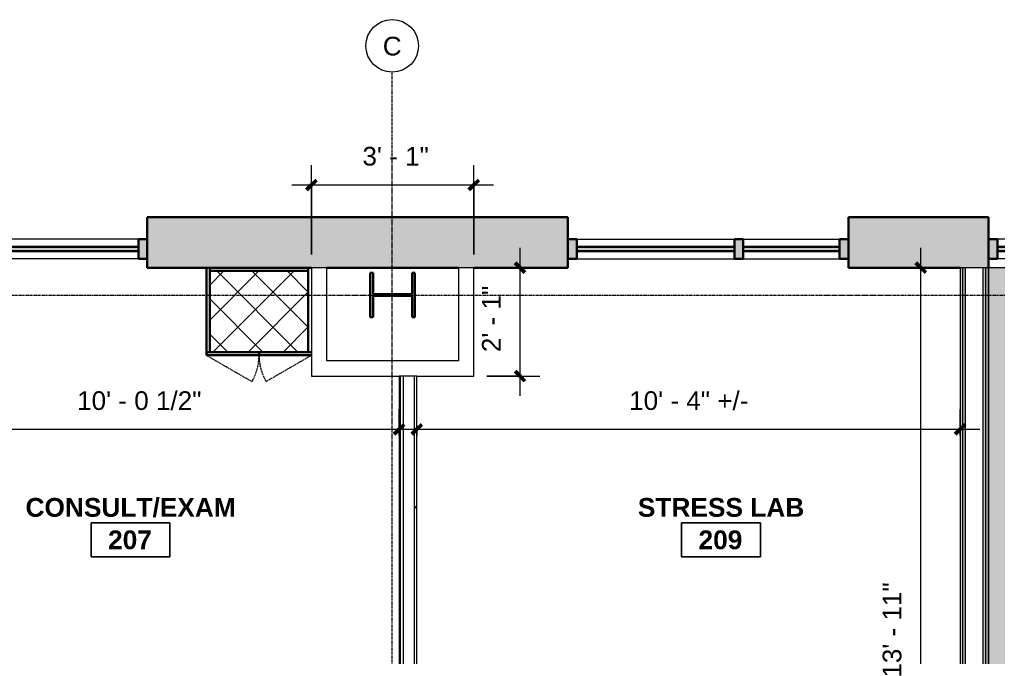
# Model space of a CAD drawing. Header units: inches. Extents: x 889 to 2667, y -546 to 1725.
# Drawn here: x 2240.9 to 2464.1, y 1579.6 to 1724.9 of the extents above; entities that cross this region are included whole.
import ezdxf

# ---------------------------------------------------------------- set-up
doc = ezdxf.new("R2010")
doc.units = ezdxf.units.IN
doc.header["$MEASUREMENT"] = 0
doc.linetypes.add('Grid Line 1_2_', pattern=[0.875, 0.5, -0.125, 0.125, -0.125])
doc.linetypes.add('Hidden', pattern=[0.28125, 0.1875, -0.09375])
for name, color, linetype, lineweight in [('A-ANNO-DIMS', 211, 'Continuous', 9), ('A-ANNO-DIMS-48', 211, 'Continuous', 9), ('A-AREA-IDEN', 2, 'Continuous', 9), ('A-DETL', 90, 'Continuous', 9), ('A-DETL-GENF', 92, 'Continuous', 9), ('A-GLAZ-CURT', 52, 'Continuous', 18), ('A-GLAZ-CWMG', 51, 'Continuous', 18), ('A-WALL', 113, 'Continuous', 13), ('A-WALL-PATT', 111, 'Continuous', 18), ('I-WALL', 2, 'Continuous', 18), ('Q-CASE', 31, 'Continuous', 9), ('S-COLS', 52, 'Continuous', 18), ('S-GRID', 1, 'Continuous', 9), ('S-GRID-IDEN', 1, 'Continuous', 9)]:
    doc.layers.add(name, color=color, linetype=linetype, lineweight=lineweight)
doc.styles.add('Swis721 Lt BT_2', font='swissl.ttf', dxfattribs={"height": 4.257319})
doc.styles.add('Swis721 Lt BT_B', font='', dxfattribs={"height": 4.291988})
doc.styles.get('Swis721 Lt BT_B').set_extended_font_data('Swis721 Lt BT', bold=True)
doc.dimstyles.new('OTJ_-_3_32__Linear__1_2__Tolerance', dxfattribs={"dimscale": 12, "dimtxt": 4.5, "dimasz": 0.1875, "dimexe": 0.375, "dimexo": 0.25, "dimgap": 0.25, "dimtad": 1, "dimdec": 1, "dimrnd": 0.5, "dimzin": 3, "dimdsep": 46, "dimlunit": 4, "dimtxsty": 'Swis721 Lt BT_2', "dimblk1": 'OBLIQUE', "dimblk2": 'OBLIQUE', "dimsah": 1, "dimcen": 0.09, "dimdle": 0.375, "dimazin": 0, "dimtfac": 1, "dimtdec": 4, "dimtix": 1, "dimtmove": 0, "dimatfit": 3, "dimfxl": 1, "dimtvp": 1, "dimfrac": 2, "dimtolj": 1, "dimtzin": 0, "dimarcsym": 2})
pattern_1 = [(0, (2422.376, 0), (15.36, 3.84), [0.634, -10.886, 0.634, -10.886, -61.44]), (0, (2422.376, 0), (15.36, 3.84), [-23.04, 0.634, -22.406, 0.634, -10.886, -26.88]), (0, (2422.376, 0), (15.36, 3.84), [-57.6, 0.634, -7.046, 0.634, -18.566]), (120, (2428.136, 1.92), (-11.0055376, 11.38215), [0.634, -10.886, 0.634, -10.886, -61.44]), (120, (2428.136, 1.92), (-11.0055376, 11.38215), [-23.04, 0.634, -22.406, 0.634, -10.886, -26.88]), (120, (2428.136, 1.92), (-11.0055376, 11.38215), [-57.6, 0.634, -7.046, 0.634, -18.566]), (240, (2430.056, 9.6), (-4.3544624, -15.22215), [0.634, -10.886, 0.634, -10.886, -61.44]), (240, (2430.056, 9.6), (-4.3544624, -15.22215), [-23.04, 0.634, -22.406, 0.634, -10.886, -26.88]), (240, (2430.056, 9.6), (-4.3544624, -15.22215), [-57.6, 0.634, -7.046, 0.634, -18.566])]

# ---------------------------------------------------------------- blocks, each defined once
blk = doc.blocks.new('System Panel - Glazed-4776487-FIRST FLOOR CONSTRUCTION')
at = {"layer": 'A-GLAZ-CURT'}
blk.add_hatch(color=250, dxfattribs=at).paths.add_polyline_path([(17.99, -0.5), (17.99, 0.5), (-17.99, 0.5), (-17.99, -0.5)], flags=0)
at = {"layer": 'A-GLAZ-CURT', "color": 135, "lineweight": 30}
for p, q in [((17.99, 0.5), (-17.99, 0.5)), ((-17.99, 0.5), (-17.99, -0.5)), ((17.99, -0.5), (17.99, 0.5)), ((-17.99, -0.5), (17.99, -0.5))]:
    blk.add_line(p, q, dxfattribs=at)
blk = doc.blocks.new('Rectangular Mullion - 2_ x 4_5_ rectangular-4776489-FIRST FLOOR CONSTRUCTION')
at = {"layer": 'A-GLAZ-CWMG'}
blk.add_hatch(color=250, dxfattribs=at).paths.add_polyline_path([(0, 2.25), (0, -2.25), (-2, -2.25), (-2, 2.25)], flags=0)
at = {"layer": 'A-GLAZ-CWMG', "color": 135, "lineweight": 30}
for p, q in [((-2, 2.25), (0, 2.25)), ((-2, -2.25), (-2, 2.25)), ((0, 2.25), (0, -2.25)), ((0, -2.25), (-2, -2.25))]:
    blk.add_line(p, q, dxfattribs=at)
blk = doc.blocks.new('Rectangular Mullion - 2_ x 4_5_ rectangular-4530407-FIRST FLOOR CONSTRUCTION')
at = {"layer": 'A-GLAZ-CWMG', "color": 55}
for p, q in [((-402.31, 1674.79), (-438.28, 1674.79)), ((-402.31, 1670.29), (-438.28, 1670.29))]:
    blk.add_line(p, q, dxfattribs=at)
blk = doc.blocks.new('System Panel - Glazed-V1-FIRST FLOOR CONSTRUCTION')
at = {"layer": 'A-GLAZ-CURT'}
blk.add_hatch(color=250, dxfattribs=at).paths.add_polyline_path([(11.01, -0.5), (11.01, 0.5), (-11.01, 0.5), (-11.01, -0.5)], flags=0)
at = {"layer": 'A-GLAZ-CURT', "color": 135, "lineweight": 30}
for p, q in [((11.01, 0.5), (-11.01, 0.5)), ((-11.01, 0.5), (-11.01, -0.5)), ((11.01, -0.5), (11.01, 0.5)), ((-11.01, -0.5), (11.01, -0.5))]:
    blk.add_line(p, q, dxfattribs=at)
blk = doc.blocks.new('Rectangular Mullion - 2_ x 4_5_ rectangular-4776488-FIRST FLOOR CONSTRUCTION')
at = {"layer": 'A-GLAZ-CWMG'}
blk.add_hatch(color=250, dxfattribs=at).paths.add_polyline_path([(-2, 2.25), (-2, -2.25), (0, -2.25), (0, 2.25)], flags=0)
at = {"layer": 'A-GLAZ-CWMG', "color": 135, "lineweight": 30}
for p, q in [((0, 2.25), (-2, 2.25)), ((-2, 2.25), (-2, -2.25)), ((0, -2.25), (0, 2.25)), ((-2, -2.25), (0, -2.25))]:
    blk.add_line(p, q, dxfattribs=at)
blk = doc.blocks.new('Rectangular Mullion - 2_ x 4_5_ rectangular-4530477-FIRST FLOOR CONSTRUCTION')
at = {"layer": 'A-GLAZ-CWMG', "color": 55}
for p, q in [((-440.28, 1674.79), (-462.31, 1674.79)), ((-440.28, 1670.29), (-462.31, 1670.29))]:
    blk.add_line(p, q, dxfattribs=at)
blk = doc.blocks.new('System Panel - Glazed-4776491-FIRST FLOOR CONSTRUCTION')
at = {"layer": 'A-GLAZ-CURT'}
blk.add_hatch(color=250, dxfattribs=at).paths.add_polyline_path([(-11.01, 0.5), (-11.01, -0.5), (11.01, -0.5), (11.01, 0.5)], flags=0)
at = {"layer": 'A-GLAZ-CURT', "color": 135, "lineweight": 30}
for p, q in [((11.01, 0.5), (-11.01, 0.5)), ((-11.01, 0.5), (-11.01, -0.5)), ((11.01, -0.5), (11.01, 0.5)), ((-11.01, -0.5), (11.01, -0.5))]:
    blk.add_line(p, q, dxfattribs=at)
blk = doc.blocks.new('System Panel - Glazed-4776492-FIRST FLOOR CONSTRUCTION')
at = {"layer": 'A-GLAZ-CURT'}
blk.add_hatch(color=250, dxfattribs=at).paths.add_polyline_path([(-10.61, 0.5), (-17.99, 0.5), (-17.99, -0.5), (17.99, -0.5), (17.99, 0.5)], flags=0)
at = {"layer": 'A-GLAZ-CURT', "color": 135, "lineweight": 30}
for p, q in [((17.99, 0.5), (-17.99, 0.5)), ((-17.99, 0.5), (-17.99, -0.5)), ((17.99, -0.5), (17.99, 0.5)), ((-17.99, -0.5), (17.99, -0.5))]:
    blk.add_line(p, q, dxfattribs=at)
blk = doc.blocks.new('Rectangular Mullion - 2_ x 4_5_ rectangular-4776493-FIRST FLOOR CONSTRUCTION')
at = {"layer": 'A-GLAZ-CWMG'}
blk.add_hatch(color=250, dxfattribs=at).paths.add_polyline_path([(0, -2.25), (0, 2.25), (-2, 2.25), (-2, -2.25)], flags=0)
at = {"layer": 'A-GLAZ-CWMG', "color": 135, "lineweight": 30}
for p, q in [((0, 2.25), (-2, 2.25)), ((-2, 2.25), (-2, -2.25)), ((0, -2.25), (0, 2.25)), ((-2, -2.25), (0, -2.25))]:
    blk.add_line(p, q, dxfattribs=at)
blk = doc.blocks.new('Rectangular Mullion - 2_ x 4_5_ rectangular-4776494-FIRST FLOOR CONSTRUCTION')
at = {"layer": 'A-GLAZ-CWMG'}
blk.add_hatch(color=250, dxfattribs=at).paths.add_polyline_path([(-2, -2.25), (-2, 2.25), (0, 2.25), (0, -2.25)], flags=0)
at = {"layer": 'A-GLAZ-CWMG', "color": 135, "lineweight": 30}
for p, q in [((-2, 2.25), (0, 2.25)), ((-2, -2.25), (-2, 2.25)), ((0, 2.25), (0, -2.25)), ((0, -2.25), (-2, -2.25))]:
    blk.add_line(p, q, dxfattribs=at)
blk = doc.blocks.new('Rectangular Mullion - 2_ x 4_5_ rectangular-4530554-FIRST FLOOR CONSTRUCTION')
at = {"layer": 'A-GLAZ-CWMG', "color": 55}
for p, q in [((-272.34, 1674.79), (-250.31, 1674.79)), ((-272.34, 1670.29), (-250.31, 1670.29))]:
    blk.add_line(p, q, dxfattribs=at)
blk = doc.blocks.new('Rectangular Mullion - 2_ x 4_5_ rectangular-4776490-FIRST FLOOR CONSTRUCTION')
at = {"layer": 'A-GLAZ-CWMG'}
blk.add_hatch(color=250, dxfattribs=at).paths.add_polyline_path([(-1, -2.25), (-1, 2.25), (1, 2.25), (1, -2.25)], flags=0)
at = {"layer": 'A-GLAZ-CWMG', "color": 135, "lineweight": 30}
for p, q in [((-1, 2.25), (1, 2.25)), ((-1, -2.25), (-1, 2.25)), ((1, 2.25), (1, -2.25)), ((1, -2.25), (-1, -2.25))]:
    blk.add_line(p, q, dxfattribs=at)
blk = doc.blocks.new('Rectangular Mullion - 2_ x 4_5_ rectangular-4530556-FIRST FLOOR CONSTRUCTION')
at = {"layer": 'A-GLAZ-CWMG', "color": 55}
for p, q in [((-310.31, 1674.79), (-274.34, 1674.79)), ((-310.31, 1670.29), (-274.34, 1670.29))]:
    blk.add_line(p, q, dxfattribs=at)
blk = doc.blocks.new('W-Wide Flange-Column - W10X60-4625964-FIRST FLOOR CONSTRUCTION')
at = {"layer": 'S-COLS'}
blk.add_hatch(color=250, dxfattribs=at).paths.add_polyline_path([(-5.05, -4.88), (-5.05, -5.1), (5.05, -5.1), (5.05, -4.42), (0.21, -4.42), (0.21, 4.42), (5.05, 4.42), (5.05, 5.1), (-5.05, 5.1), (-5.05, 4.42), (-0.21, 4.42), (-0.21, -4.42), (-5.05, -4.42), (-5.05, -4.5)], flags=0)
at = {"layer": 'S-COLS', "color": 135, "lineweight": 30}
for p, q in [((5.05, 5.1), (-5.05, 5.1)), ((-5.05, 5.1), (-5.05, 4.42)), ((5.05, 4.42), (5.05, 5.1)), ((-5.05, 4.42), (-0.21, 4.42)), ((-0.21, 4.42), (-0.21, -4.42)), ((0.21, -4.42), (0.21, 4.42)), ((0.21, 4.42), (5.05, 4.42)), ((-0.21, -4.42), (-5.05, -4.42)), ((-5.05, -4.42), (-5.05, -5.1)), ((5.05, -4.42), (0.21, -4.42)), ((5.05, -5.1), (5.05, -4.42)), ((-5.05, -5.1), (5.05, -5.1))]:
    blk.add_line(p, q, dxfattribs=at)
blk = doc.blocks.new('CW Cupbd - 80_h x 24_d - 2 Doors - 4 shelves-4591622-FIRST FLOOR CONSTRUCTION')
at = {"layer": 'Q-CASE'}
h = blk.add_hatch(dxfattribs=at)
h.set_pattern_fill('FP_15', color=256, style=0, pattern_type=2)
h.set_pattern_definition([(45, (2563.184, -1670.648), (-4.006467, 4.006467), []), (135, (2563.184, -1670.648), (-4.006467, -4.006467), [])])
h.paths.add_polyline_path([(2.75, -21.61), (25.25, -21.61), (25.25, -3.11), (2.75, -3.11)], flags=0)
at = {"layer": 'Q-CASE', "lineweight": 30}
for p, q in [((2, -2.36), (2, -21.61)), ((2.75, -21.61), (2.75, -2.36)), ((2.75, -2.36), (2.75, -3.11)), ((2.75, -3.11), (25.25, -3.11)), ((25.25, -2.36), (25.25, -21.61)), ((25.25, -3.11), (25.25, -2.36)), ((2, -21.61), (14, -21.61)), ((2, -22.36), (2, -21.61)), ((14, -21.61), (14, -22.36)), ((26, -21.61), (14, -21.61)), ((14, -21.61), (14, -22.36)), ((14, -22.36), (2, -22.36)), ((14, -22.36), (26, -22.36))]:
    blk.add_line(p, q, dxfattribs=at)
at = {"layer": 'Q-CASE', "linetype": 'Hidden'}
for p, q in [((2, -22.36), (12.39, -28.36)), ((26, -22.36), (15.6, -28.36))]:
    blk.add_line(p, q, dxfattribs=at)
for centre, start, end in [((2, -22.36), 330, 0.5), ((26, -22.36), 179.5, 210)]:
    blk.add_arc(centre, 12, start, end, dxfattribs=at)
blk = doc.blocks.new('DIMBLOCK6-FIRST FLOOR CONSTRUCTION')
at = {"layer": 'A-ANNO-DIMS-48'}
for p, q in [((2207.06, 1629.99), (2207.06, 1635.9)), ((2327.56, 1629.99), (2327.56, 1635.9)), ((2202.56, 1631.4), (2332.06, 1631.4)), ((2207.06, 1631.4), (2207.06, 1629.99)), ((2327.56, 1631.4), (2327.56, 1629.99))]:
    blk.add_line(p, q, dxfattribs=at)
at = {"layer": 'A-ANNO-DIMS-48', "lineweight": 50}
for p, q in [((2207.06, 1631.4), (2205.94, 1630.27)), ((2207.06, 1631.4), (2208.19, 1632.52)), ((2327.56, 1631.4), (2326.44, 1630.27)), ((2327.56, 1631.4), (2328.69, 1632.52))]:
    blk.add_line(p, q, dxfattribs=at)
at = {"layer": 'A-ANNO-DIMS-48', "color": 0, "insert": (2254.06, 1640.08), "char_height": 4.2573, "width": 31.8, "attachment_point": 1, "line_spacing_factor": 1.00667, "style": 'Swis721 Lt BT_2'}
blk.add_mtext('10\' - 0 1/2"', dxfattribs=at)
blk = doc.blocks.new('_Oblique')
at = {"color": 0, "linetype": 'ByBlock', "lineweight": -2}
blk.add_line((-0.5, -0.5), (0.5, 0.5), dxfattribs=at)
blk = doc.blocks.new('OTJ_ Room Tag - Room Name _ Number-360227-FIRST FLOOR CONSTRUCTION')
at = {"layer": 'A-AREA-IDEN'}
for p, q in [((-0.1881, -0.1636), (-0.1881, -0.0018)), ((-0.1881, -0.0018), (0.1869, -0.0018)), ((0.1869, -0.0018), (-0.1881, -0.0018)), ((-0.1881, -0.0018), (-0.1881, -0.1636)), ((0.1869, -0.0018), (0.1869, -0.1636)), ((0.1869, -0.1636), (0.1869, -0.0018)), ((0.1869, -0.1636), (-0.1881, -0.1636)), ((-0.1881, -0.1636), (0.1869, -0.1636))]:
    blk.add_line(p, q, dxfattribs=at)
blk = doc.blocks.new('DIMBLOCK7-FIRST FLOOR CONSTRUCTION')
at = {"layer": 'A-ANNO-DIMS-48'}
for p, q in [((2446.56, 1496.72), (2446.56, 1672.79)), ((2447.97, 1668.29), (2442.06, 1668.29)), ((2446.56, 1668.29), (2447.97, 1668.29)), ((2440.87, 1501.22), (2451.06, 1501.22)), ((2446.56, 1501.22), (2440.87, 1501.22))]:
    blk.add_line(p, q, dxfattribs=at)
at = {"layer": 'A-ANNO-DIMS-48', "lineweight": 50}
for p, q in [((2446.56, 1668.29), (2445.44, 1669.41)), ((2446.56, 1668.29), (2447.69, 1667.16)), ((2446.56, 1501.22), (2445.44, 1502.35)), ((2446.56, 1501.22), (2447.69, 1500.1))]:
    blk.add_line(p, q, dxfattribs=at)
at = {"layer": 'A-ANNO-DIMS-48', "color": 0, "insert": (2437.88, 1574.72), "char_height": 4.257, "width": 24.0857, "attachment_point": 1, "rotation": 90, "line_spacing_factor": 1.00667, "style": 'Swis721 Lt BT_2'}
blk.add_mtext('13\' - 11"', dxfattribs=at)
blk = doc.blocks.new('Grid - Grid Head - Circle-50561-FIRST FLOOR CONSTRUCTION')
at = {"layer": 'S-GRID-IDEN'}
blk.add_circle((0, 0), 0.125, dxfattribs=at)
blk = doc.blocks.new('DIMBLOCK12-FIRST FLOOR CONSTRUCTION')
at = {"layer": 'A-ANNO-DIMS-48'}
for p, q in [((2355.13, 1639.04), (2355.13, 1672.79)), ((2356.54, 1668.29), (2350.63, 1668.29)), ((2355.13, 1668.29), (2356.54, 1668.29)), ((2347.56, 1643.54), (2359.63, 1643.54)), ((2355.13, 1643.54), (2347.56, 1643.54))]:
    blk.add_line(p, q, dxfattribs=at)
at = {"layer": 'A-ANNO-DIMS-48', "lineweight": 50}
for p, q in [((2355.13, 1668.29), (2354.01, 1669.41)), ((2355.13, 1668.29), (2356.26, 1667.16)), ((2355.13, 1643.54), (2354.01, 1644.66)), ((2355.13, 1643.54), (2356.26, 1642.41))]:
    blk.add_line(p, q, dxfattribs=at)
at = {"layer": 'A-ANNO-DIMS-48', "color": 0, "insert": (2346.45, 1649.02), "char_height": 4.257, "width": 16.5429, "attachment_point": 1, "rotation": 90, "line_spacing_factor": 1.00667, "style": 'Swis721 Lt BT_2'}
blk.add_mtext('2\' - 1"', dxfattribs=at)
blk = doc.blocks.new('DIMBLOCK13-FIRST FLOOR CONSTRUCTION')
at = {"layer": 'A-ANNO-DIMS-48'}
for p, q in [((2307.56, 1671.29), (2307.56, 1691.67)), ((2344.56, 1671.29), (2344.56, 1691.67)), ((2303.06, 1687.17), (2349.06, 1687.17)), ((2307.56, 1687.17), (2307.56, 1671.29)), ((2344.56, 1687.17), (2344.56, 1671.29))]:
    blk.add_line(p, q, dxfattribs=at)
at = {"layer": 'A-ANNO-DIMS-48', "lineweight": 50}
for p, q in [((2307.56, 1687.17), (2306.44, 1686.05)), ((2307.56, 1687.17), (2308.69, 1688.3)), ((2344.56, 1687.17), (2343.44, 1686.05)), ((2344.56, 1687.17), (2345.69, 1688.3))]:
    blk.add_line(p, q, dxfattribs=at)
at = {"layer": 'A-ANNO-DIMS-48', "color": 0, "insert": (2319.17, 1695.86), "char_height": 4.257, "width": 16.5429, "attachment_point": 1, "line_spacing_factor": 1.00667, "style": 'Swis721 Lt BT_2'}
blk.add_mtext('3\' - 1"', dxfattribs=at)
blk = doc.blocks.new('DIMBLOCK18-FIRST FLOOR CONSTRUCTION')
at = {"layer": 'A-ANNO-DIMS-48'}
for p, q in [((2331.56, 1629.99), (2331.56, 1635.9)), ((2455.56, 1629.99), (2455.56, 1635.9)), ((2327.06, 1631.4), (2460.06, 1631.4)), ((2331.56, 1631.4), (2331.56, 1629.99)), ((2455.56, 1631.4), (2455.56, 1629.99))]:
    blk.add_line(p, q, dxfattribs=at)
at = {"layer": 'A-ANNO-DIMS-48', "lineweight": 50}
for p, q in [((2331.56, 1631.4), (2330.44, 1630.27)), ((2331.56, 1631.4), (2332.69, 1632.52)), ((2455.56, 1631.4), (2454.44, 1630.27)), ((2455.56, 1631.4), (2456.69, 1632.52))]:
    blk.add_line(p, q, dxfattribs=at)
at = {"layer": 'A-ANNO-DIMS-48', "color": 0, "insert": (2380.03, 1640.08), "char_height": 4.2573, "width": 32.4857, "attachment_point": 1, "line_spacing_factor": 1.00667, "style": 'Swis721 Lt BT_2'}
blk.add_mtext('10\' - 4" +/-', dxfattribs=at)

msp = doc.modelspace()

# ---------------------------------------------------------------- hatches: boundary and pattern name
at = {"layer": 'A-DETL-GENF', "transparency": 33554534}
h = msp.add_hatch(color=8, dxfattribs=at)
h.paths.add_polyline_path([(2592.19, 1071.93), (2606.52, 1071.93), (2606.52, 1100.16), (2592.19, 1100.16)], flags=0)
h.paths.add_polyline_path([(2039.82, 1071.93), (2039.82, 1105.04), (1979.81, 1105.04), (1979.81, 1071.93), (2002.81, 1071.93)], flags=0)
h.paths.add_polyline_path([(1861.16, 1071.93), (1974.94, 1071.93), (1974.94, 1100.16), (1861.16, 1100.16)], flags=0)
h.paths.add_polyline_path([(2497.19, 1071.93), (2587.31, 1071.93), (2587.31, 1100.16), (2497.19, 1100.16), (2497.19, 1076.14)], flags=0)
h.paths.add_polyline_path([(2045.07, 1071.93), (2189.07, 1071.93), (2189.07, 1099.79), (2045.07, 1099.79)], flags=0)
h.paths.add_polyline_path([(2386.33, 1071.93), (2427.44, 1071.93), (2427.44, 1100.16), (2194.32, 1100.16), (2194.32, 1071.93), (2327.01, 1071.93)], flags=0)
h.paths.add_polyline_path([(2432.31, 1071.93), (2492.31, 1071.93), (2492.31, 1100.16), (2432.31, 1100.16)], flags=0)
h.paths.add_polyline_path([(1953.81, 1105.04), (1956.81, 1105.04), (1956.81, 1184.04), (1861.16, 1184.04), (1861.16, 1105.04), (1930.06, 1105.04)], flags=0)
h.paths.add_polyline_path([(2587.31, 1105.04), (2606.52, 1105.04), (2606.52, 1184.04), (2552.19, 1184.04), (2552.19, 1197.04), (2503.19, 1197.04), (2503.19, 1184.04), (2432.06, 1184.04), (2432.06, 1105.04), (2557.06, 1105.04)], flags=0)
h.paths.add_polyline_path([(1897.17, 1188.29), (1953.81, 1188.29), (1953.81, 1247.04), (1923.06, 1247.04), (1923.06, 1273.79), (1904.81, 1273.79), (1904.81, 1303.29), (1930.06, 1303.29), (1930.06, 1329.66), (1861.16, 1329.66), (1861.16, 1188.29)], flags=0)
h.paths.add_polyline_path([(2557.06, 1188.91), (2606.52, 1188.91), (2606.52, 1255.04), (2557.06, 1255.04), (2557.06, 1197.04)], flags=0)
h.paths.add_polyline_path([(2462.06, 1188.91), (2498.31, 1188.91), (2498.31, 1211.04), (2552.19, 1211.04), (2552.19, 1255.04), (2432.06, 1255.04), (2432.06, 1188.91), (2448.84, 1188.91)], flags=0)
h.paths.add_polyline_path([(1934.59, 1251.29), (1953.81, 1251.29), (1953.81, 1281.04), (1934.31, 1281.04), (1934.31, 1273.79), (1927.31, 1273.79), (1927.31, 1251.29), (1930.06, 1251.29)], flags=0)
h.paths.add_polyline_path([(2552.19, 1259.91), (2606.52, 1259.91), (2606.52, 1668.29), (2462.06, 1668.29), (2462.06, 1259.91), (2513.35, 1259.91)], flags=0)
h.paths.add_polyline_path([(1935.81, 1259.99), (1935.81, 1272.09), (1936.62, 1272.09), (1936.62, 1266.29), (1947.5, 1266.29), (1947.5, 1272.09), (1948.31, 1272.09), (1948.31, 1259.99), (1947.5, 1259.99), (1947.5, 1265.78), (1936.62, 1265.78), (1936.62, 1259.99)], flags=0)
h.paths.add_polyline_path([(1930.14, 1334.54), (1953.81, 1334.54), (1953.81, 1441.66), (1861.16, 1441.66), (1861.16, 1334.54), (1930.06, 1334.54)], flags=0)
h.paths.add_polyline_path([(1948.64, 1446.54), (1953.81, 1446.54), (1953.81, 1554.66), (1861.16, 1554.66), (1861.16, 1446.54), (1938.03, 1446.54)], flags=0)
h.paths.add_polyline_path([(1953.81, 1559.54), (1953.81, 1651.04), (1930.06, 1651.04), (1930.06, 1668.29), (1926.07, 1668.29), (1926.07, 1670.29), (1862.07, 1670.29), (1862.07, 1668.29), (1861.16, 1668.29), (1861.16, 1559.54), (1946, 1559.54)], flags=0)
h.paths.add_polyline_path([(1953.81, 1655.29), (1953.81, 1668.29), (1934.31, 1668.29), (1934.31, 1655.29), (1952.76, 1655.29)], flags=0)
h.paths.add_polyline_path([(1946.48, 1656.99), (1946.48, 1661.83), (1937.64, 1661.83), (1937.64, 1656.99), (1936.96, 1656.99), (1936.96, 1667.09), (1937.64, 1667.09), (1937.64, 1662.25), (1946.48, 1662.25), (1946.48, 1667.09), (1947.16, 1667.09), (1947.16, 1656.99)], flags=0)
at = {"layer": 'A-WALL-PATT', "lineweight": 9}
h = msp.add_hatch(color=7, dxfattribs=at)
h.paths.add_polyline_path([(2461.44, 1668.29), (2462.06, 1668.29), (2462.06, 1679.79), (2430.06, 1679.79), (2430.06, 1668.29), (2460.81, 1668.29)], flags=0)
h.paths.add_polyline_path([(2526.78, 1668.29), (2606.52, 1668.29), (2606.52, 1679.79), (2526.78, 1679.79)], flags=0)
h.paths.add_polyline_path([(2270.06, 1668.29), (2366.06, 1668.29), (2366.06, 1679.79), (2270.06, 1679.79)], flags=0)
h.paths.add_polyline_path([(2022.06, 1668.29), (2110.06, 1668.29), (2110.06, 1679.79), (2022.06, 1679.79)], flags=0)
h.paths.add_polyline_path([(2203.06, 1668.29), (2206.06, 1668.29), (2206.06, 1679.79), (2174.06, 1679.79), (2174.06, 1668.29)], flags=0)
h = msp.add_hatch(dxfattribs=at)
h.set_pattern_fill('FP_2', color=256, style=0, pattern_type=2)
h.set_pattern_definition(pattern_1)
h.paths.add_polyline_path([(2456.19, 1259.91), (2456.19, 1430.29), (2455.56, 1430.29), (2455.56, 1259.91)], flags=0)
h.paths.add_polyline_path([(2455.59, 1430.54), (2456.19, 1430.54), (2456.19, 1431.16), (2455.56, 1431.16), (2455.57, 1430.54)], flags=0)
h.paths.add_polyline_path([(2456.19, 1435.79), (2456.19, 1495.97), (2455.56, 1495.97), (2455.57, 1435.79)], flags=0)
h.paths.add_polyline_path([(2456.19, 1500.6), (2456.19, 1501.22), (2455.56, 1501.22), (2455.59, 1500.6), (2455.84, 1500.6)], flags=0)
h.paths.add_polyline_path([(2455.56, 1501.47), (2456.19, 1501.47), (2456.19, 1668.29), (2455.56, 1668.29), (2455.56, 1522.54)], flags=0)
h = msp.add_hatch(dxfattribs=at)
h.set_pattern_fill('FP_2', color=256, style=0, pattern_type=2)
h.set_pattern_definition(pattern_1)
h.paths.add_polyline_path([(2456.19, 1259.91), (2456.81, 1259.91), (2456.81, 1430.29), (2456.19, 1430.29), (2456.19, 1297.23)], flags=0)
h.paths.add_polyline_path([(2456.56, 1430.54), (2456.81, 1430.54), (2456.81, 1431.16), (2456.19, 1431.16), (2456.19, 1430.54), (2456.29, 1430.54)], flags=0)
h.paths.add_polyline_path([(2456.56, 1435.79), (2456.81, 1435.79), (2456.81, 1495.97), (2456.19, 1495.97), (2456.19, 1435.79)], flags=0)
h.paths.add_polyline_path([(2456.8, 1500.6), (2456.81, 1500.6), (2456.81, 1501.22), (2456.19, 1501.22), (2456.19, 1500.6), (2456.56, 1500.6)], flags=0)
h.paths.add_polyline_path([(2456.81, 1501.47), (2456.81, 1668.29), (2456.19, 1668.29), (2456.19, 1501.47), (2456.56, 1501.47)], flags=0)
h = msp.add_hatch(dxfattribs=at)
h.set_pattern_fill('FP_2', color=256, style=0, pattern_type=2)
h.set_pattern_definition(pattern_1)
h.paths.add_polyline_path([(2461.44, 1259.91), (2461.44, 1668.29), (2460.81, 1668.29), (2460.81, 1259.91)], flags=0)
h = msp.add_hatch(dxfattribs=at)
h.set_pattern_fill('FP_2', color=256, style=0, pattern_type=2)
h.set_pattern_definition(pattern_1)
h.paths.add_polyline_path([(2461.44, 1259.91), (2462.06, 1259.91), (2462.06, 1668.29), (2461.44, 1668.29), (2461.44, 1259.94)], flags=0)
h = msp.add_hatch(dxfattribs=at)
h.set_pattern_fill('FP_2', color=256, style=0, pattern_type=2)
h.set_pattern_definition(pattern_1)
h.paths.add_polyline_path([(2328.44, 1500.6), (2328.44, 1643.54), (2327.81, 1643.54), (2327.81, 1500.6)], flags=0)
h = msp.add_hatch(dxfattribs=at)
h.set_pattern_fill('FP_2', color=256, style=0, pattern_type=2)
h.set_pattern_definition(pattern_1)
h.paths.add_polyline_path([(2331.56, 1501.47), (2331.56, 1643.54), (2330.94, 1643.54), (2330.94, 1501.47)], flags=0)

# ---------------------------------------------------------------- linework, layer by layer
at = {"layer": 'A-DETL'}
for p, q in [((2526.78, 1668.29), (2462.06, 1668.29)), ((2462.06, 1668.29), (2462.06, 1259.91))]:
    msp.add_line(p, q, dxfattribs=at)
at = {"layer": 'A-WALL', "color": 135, "lineweight": 30}
for p, q in [((2366.06, 1679.79), (2270.06, 1679.79)), ((2270.06, 1679.79), (2270.06, 1668.29)), ((2366.06, 1668.29), (2366.06, 1679.79)), ((2462.06, 1679.79), (2430.06, 1679.79)), ((2430.06, 1679.79), (2430.06, 1668.29)), ((2462.06, 1668.29), (2462.06, 1679.79)), ((2270.06, 1668.29), (2307.56, 1668.29)), ((2311.06, 1668.29), (2341.06, 1668.29)), ((2344.56, 1668.29), (2366.06, 1668.29)), ((2430.06, 1668.29), (2455.56, 1668.29))]:
    msp.add_line(p, q, dxfattribs=at)
at = {"layer": 'A-WALL', "lineweight": 18}
for p, q in [((2311.06, 1668.29), (2307.56, 1668.29)), ((2344.56, 1668.29), (2341.06, 1668.29)), ((2462.06, 1668.29), (2455.56, 1668.29)), ((2456.19, 1501.47), (2456.19, 1668.29)), ((2456.81, 1500.6), (2456.81, 1668.29)), ((2460.81, 1259.91), (2460.81, 1668.29)), ((2461.44, 1259.91), (2461.44, 1668.29)), ((2331.56, 1643.54), (2327.56, 1643.54)), ((2327.81, 1643.54), (2327.81, 1500.6)), ((2328.44, 1643.54), (2328.44, 1500.6)), ((2330.94, 1643.54), (2330.94, 1500.6))]:
    msp.add_line(p, q, dxfattribs=at)
at = {"layer": 'I-WALL'}
for p, q in [((2307.56, 1668.29), (2307.56, 1643.54)), ((2311.06, 1647.04), (2311.06, 1668.29)), ((2341.06, 1668.29), (2341.06, 1647.04)), ((2344.56, 1643.54), (2344.56, 1668.29)), ((2455.56, 1668.29), (2455.56, 1501.47)), ((2462.06, 1259.91), (2462.06, 1668.29)), ((2341.06, 1647.04), (2311.06, 1647.04)), ((2307.56, 1643.54), (2327.56, 1643.54)), ((2327.56, 1643.54), (2327.56, 1501.22)), ((2331.56, 1643.54), (2344.56, 1643.54)), ((2331.56, 1501.47), (2331.56, 1643.54))]:
    msp.add_line(p, q, dxfattribs=at)
at = {"layer": 'S-GRID', "linetype": 'Grid Line 1_2_'}
for p, q in [((2325.96, 1023.57), (2325.96, 1712.92)), ((1812.82, 1662.04), (2654.85, 1662.04))]:
    msp.add_line(p, q, dxfattribs=at)

# ---------------------------------------------------------------- block references
at = {"layer": 'A-AREA-IDEN', "xscale": 47.99999999999997, "yscale": 47.99999999999997, "zscale": 47.99999999999997}
for p in [(2266.27, 1610.16), (2400.99, 1610.16)]:
    msp.add_blockref('OTJ_ Room Tag - Room Name _ Number-360227-FIRST FLOOR CONSTRUCTION', p, dxfattribs=at)
at = {"layer": 'A-GLAZ-CURT', "color": 55}
for name, p in [('System Panel - Glazed-4776487-FIRST FLOOR CONSTRUCTION', (2250.08, 1672.54)), ('System Panel - Glazed-V1-FIRST FLOOR CONSTRUCTION', (2475.08, 1672.54))]:
    msp.add_blockref(name, p, dxfattribs=at)
at = {"layer": 'A-GLAZ-CURT', "color": 55, "rotation": 180}
for name, p in [('System Panel - Glazed-4776492-FIRST FLOOR CONSTRUCTION', (2386.05, 1672.54)), ('System Panel - Glazed-4776491-FIRST FLOOR CONSTRUCTION', (2417.05, 1672.54))]:
    msp.add_blockref(name, p, dxfattribs=at)
at = {"layer": 'A-GLAZ-CWMG', "color": 55}
for name, p in [('Rectangular Mullion - 2_ x 4_5_ rectangular-4530407-FIRST FLOOR CONSTRUCTION', (2670.38, 0)), ('Rectangular Mullion - 2_ x 4_5_ rectangular-4530556-FIRST FLOOR CONSTRUCTION', (2678.38, 0)), ('Rectangular Mullion - 2_ x 4_5_ rectangular-4530554-FIRST FLOOR CONSTRUCTION', (2678.38, 0)), ('Rectangular Mullion - 2_ x 4_5_ rectangular-4776493-FIRST FLOOR CONSTRUCTION', (2430.06, 1672.54)), ('Rectangular Mullion - 2_ x 4_5_ rectangular-4530477-FIRST FLOOR CONSTRUCTION', (2926.38, 0))]:
    msp.add_blockref(name, p, dxfattribs=at)
at = {"layer": 'A-GLAZ-CWMG', "color": 55, "extrusion": (0, 0, -1), "rotation": 180}
msp.add_blockref('Rectangular Mullion - 2_ x 4_5_ rectangular-4776489-FIRST FLOOR CONSTRUCTION', (-2270.06, 1672.54), dxfattribs=at)
at = {"layer": 'A-GLAZ-CWMG', "color": 55, "extrusion": (0, 0, -1)}
for name, p in [('Rectangular Mullion - 2_ x 4_5_ rectangular-4776494-FIRST FLOOR CONSTRUCTION', (-2366.06, 1672.54)), ('Rectangular Mullion - 2_ x 4_5_ rectangular-4776490-FIRST FLOOR CONSTRUCTION', (-2405.04, 1672.54))]:
    msp.add_blockref(name, p, dxfattribs=at)
at = {"layer": 'A-GLAZ-CWMG', "color": 55, "rotation": 180}
msp.add_blockref('Rectangular Mullion - 2_ x 4_5_ rectangular-4776488-FIRST FLOOR CONSTRUCTION', (2462.06, 1672.54), dxfattribs=at)
at = {"layer": 'Q-CASE'}
msp.add_blockref('CW Cupbd - 80_h x 24_d - 2 Doors - 4 shelves-4591622-FIRST FLOOR CONSTRUCTION', (2281.57, 1670.65), dxfattribs=at)
at = {"layer": 'S-COLS', "color": 55, "rotation": 89.99999999999991}
msp.add_blockref('W-Wide Flange-Column - W10X60-4625964-FIRST FLOOR CONSTRUCTION', (2326.06, 1662.04), dxfattribs=at)
at = {"layer": 'S-GRID-IDEN', "xscale": 47.99999999999997, "yscale": 47.99999999999997, "zscale": 47.99999999999997}
msp.add_blockref('Grid - Grid Head - Circle-50561-FIRST FLOOR CONSTRUCTION', (2325.96, 1718.92), dxfattribs=at)

# ---------------------------------------------------------------- texts
at = {"layer": 'A-AREA-IDEN', "char_height": 4.292, "attachment_point": 2, "line_spacing_factor": 0.998538, "style": 'Swis721 Lt BT_B'}
for s, insert, width in [('CONSULT/EXAM', (2266.27, 1615.73), 53.514), ('STRESS LAB', (2401, 1615.73), 40.716), ('207', (2266.13, 1608.32), 11.502), ('209', (2400.86, 1608.32), 11.502)]:
    msp.add_mtext(s, dxfattribs=dict(at, insert=insert, width=width))

# ---------------------------------------------------------------- dimensions: what is measured, and where the dimension line sits
at = {"layer": 'A-ANNO-DIMS'}
for base, p1, p2, override, picture, middle in [((2344.56, 1687.17), (2307.56, 1668.29), (2344.56, 1668.29), {"dimpost": '<>', "dimfxl": 37}, 'DIMBLOCK13-FIRST FLOOR CONSTRUCTION', (2326.06, 1692.36)), ((2327.56, 1631.4), (2207.06, 1632.99), (2327.56, 1632.99), {"dimpost": '<>', "dimfxl": 120.5}, 'DIMBLOCK6-FIRST FLOOR CONSTRUCTION', (2267.31, 1636.83)), ((2455.56, 1631.4), (2331.56, 1632.99), (2455.56, 1632.99), {"dimpost": '<>+/-', "dimfxl": 124}, 'DIMBLOCK18-FIRST FLOOR CONSTRUCTION', (2393.56, 1636.83))]:
    dim = msp.add_linear_dim(base=base, p1=p1, p2=p2, dimstyle='OTJ_-_3_32__Linear__1_2__Tolerance', override=override, dxfattribs=at)
    dim.commit()
    dim.dimension.update_dxf_attribs({"geometry": picture, "text_midpoint": middle})
for base, p1, p2, override, picture, middle in [((2355.13430314, 1668.28604447), (2344.56488505, 1643.53604447), (2353.54331288, 1668.28604447), {"dimpost": '<>', "dimfxl": 26.32821}, 'DIMBLOCK12-FIRST FLOOR CONSTRUCTION', (2350.00564366, 1655.91104447)), ((2446.56, 1668.29), (2437.87, 1501.22), (2444.97, 1668.29), {"dimpost": '<>', "dimfxl": 167.213448}, 'DIMBLOCK7-FIRST FLOOR CONSTRUCTION', (2441.38, 1584.75))]:
    dim = msp.add_linear_dim(base=base, p1=p1, p2=p2, angle=90, dimstyle='OTJ_-_3_32__Linear__1_2__Tolerance', override=override, dxfattribs=at)
    dim.commit()
    dim.dimension.update_dxf_attribs({"geometry": picture, "text_midpoint": middle})

# ---------------------------------------------------------------- next in the draw order: texts
at = {"layer": 'S-GRID-IDEN', "insert": (2325.96, 1720.99), "char_height": 4.26, "width": 4.968, "attachment_point": 2, "line_spacing_factor": 1.00667, "style": 'Swis721 Lt BT_2', "bg_fill": 3, "box_fill_scale": 1.25, "bg_fill_color": 0, "bg_fill_transparency": 0}
msp.add_mtext('C', dxfattribs=at)

doc.saveas('drawing.dxf')
